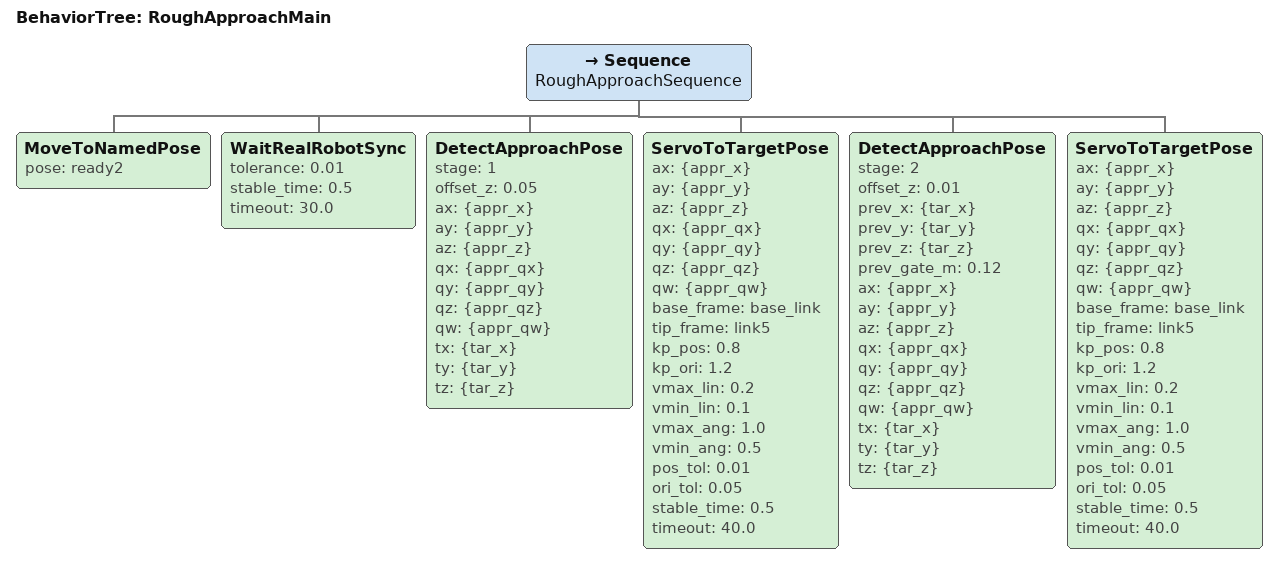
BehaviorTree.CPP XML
<!-- /behavior_trees/roughApproachBT_test2.xml -->
<root main_tree_to_execute="RoughApproachMain">
  <BehaviorTree ID="RoughApproachMain">
    <Sequence name="RoughApproachSequence">
      <!-- 1) 미리 자세 -->
      <MoveToNamedPose pose="ready2"/>
      <WaitRealRobotSync tolerance="0.01" stable_time="0.5" timeout="30.0"/>

      <!-- 2) 1단계 탐지 → 접근점(base_link) 산출, 블랙보드에 저장 -->
      <DetectApproachPose stage="1" offset_z="0.05"
                          ax="{appr_x}" ay="{appr_y}" az="{appr_z}"
                          qx="{appr_qx}" qy="{appr_qy}" qz="{appr_qz}" qw="{appr_qw}"
                          tx="{tar_x}" ty="{tar_y}" tz="{tar_z}"/>

      <!-- 3) 서보로 접근 (블랙보드 값 사용) -->
      <ServoToTargetPose ax="{appr_x}" ay="{appr_y}" az="{appr_z}"
                         qx="{appr_qx}" qy="{appr_qy}" qz="{appr_qz}" qw="{appr_qw}"
                         base_frame="base_link" tip_frame="link5"
                         kp_pos="0.8" kp_ori="1.2"
                         vmax_lin="0.2" vmin_lin="0.1"
                         vmax_ang="1.0"  vmin_ang="0.5"
                         pos_tol="0.01" ori_tol="0.05"
                         stable_time="0.5" timeout="40.0"/>

      <!-- 4) 2단계 탐지(앵커 고정) → 접근점(base_link) 산출, 블랙보드 갱신 -->
      <DetectApproachPose stage="2" offset_z="0.01"
                          prev_x="{tar_x}" prev_y="{tar_y}" prev_z="{tar_z}"
                          prev_gate_m="0.12"
                          ax="{appr_x}" ay="{appr_y}" az="{appr_z}"
                          qx="{appr_qx}" qy="{appr_qy}" qz="{appr_qz}" qw="{appr_qw}"
                          tx="{tar_x}" ty="{tar_y}" tz="{tar_z}"/>

      <!-- 5) 서보로 접근 (블랙보드 값 사용) -->
      <ServoToTargetPose ax="{appr_x}" ay="{appr_y}" az="{appr_z}"
                         qx="{appr_qx}" qy="{appr_qy}" qz="{appr_qz}" qw="{appr_qw}"
                         base_frame="base_link" tip_frame="link5"
                         kp_pos="0.8" kp_ori="1.2"
                         vmax_lin="0.2" vmin_lin="0.1"
                         vmax_ang="1.0"  vmin_ang="0.5"
                         pos_tol="0.01" ori_tol="0.05"
                         stable_time="0.5" timeout="40.0"/>

      <!-- 4) 장바구니로 이동 후 홈 -->
    </Sequence>
  </BehaviorTree>
</root>
